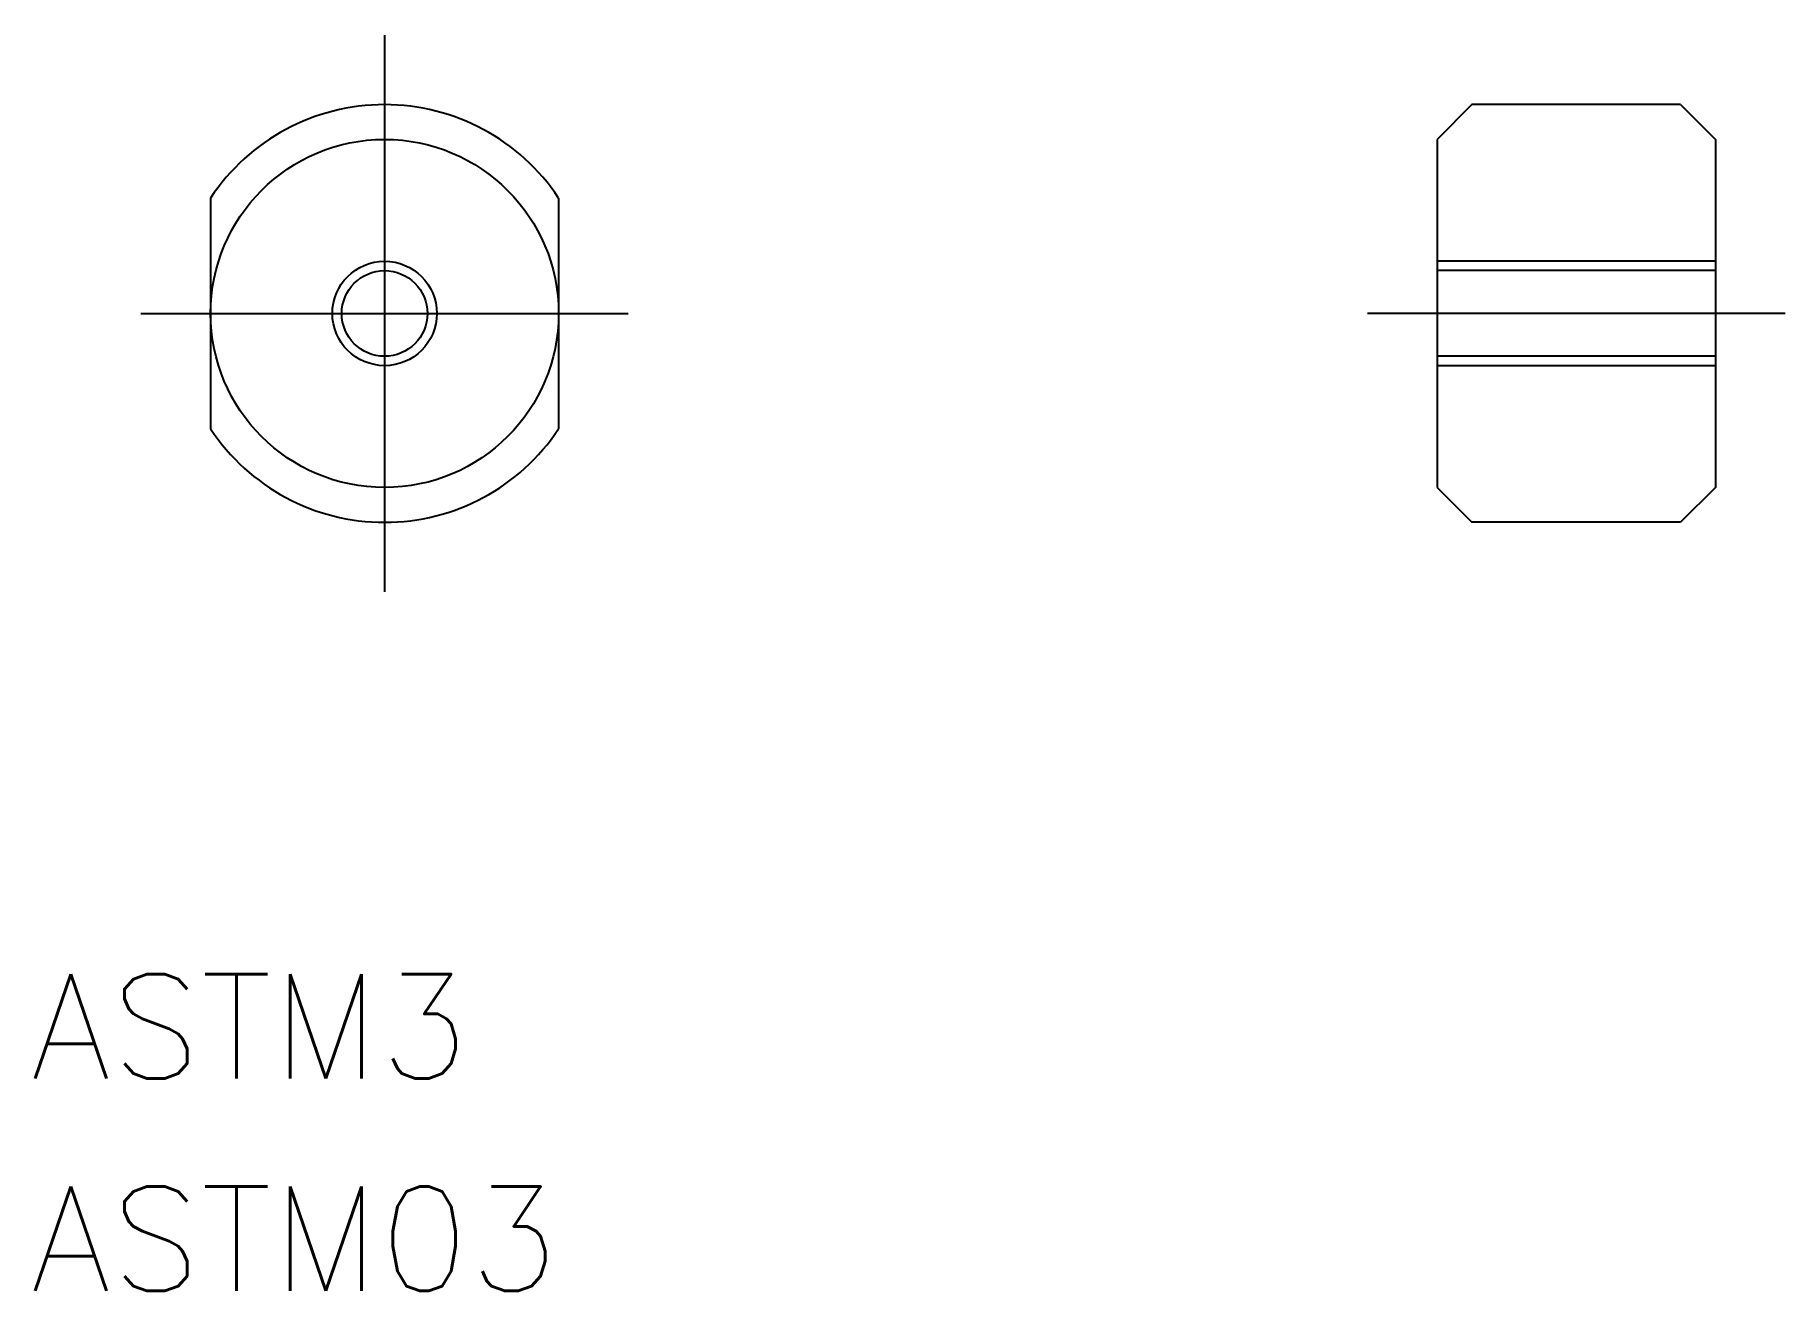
# Model space of a CAD drawing. Extents: x -10 to 40.2, y -28.1 to 8.
import ezdxf

# ---------------------------------------------------------------- set-up
doc = ezdxf.new("R2010")
doc.units = 0
doc.linetypes.add('CENTER', pattern=[50.8, 31.75, -6.35, 6.35, -6.35])
doc.layers.get('0').update_dxf_attribs({"linetype": 'CONTINUOUS'})
doc.layers.add('CENTER', color=1, linetype='CENTER')
doc.styles.get("Standard").update_dxf_attribs({"font": 'txt.shx', "height": 3, "bigfont": 'bigfont.shx'})

# ---------------------------------------------------------------- blocks, each defined once
blk = doc.blocks.new('*U2')
at = {"color": 7, "linetype": 'CONTINUOUS'}
blk.add_text('ASTM3', height=3, dxfattribs=at).set_placement((-10.174, -21.981))
blk = doc.blocks.new('*U3')
at = {"color": 7, "linetype": 'CONTINUOUS'}
blk.add_text('ASTM03', height=3, dxfattribs=at).set_placement((-10.174, -28.084))

msp = doc.modelspace()

# ---------------------------------------------------------------- linework, layer by layer
at = {"color": 7, "linetype": 'CONTINUOUS'}
for p, q in [((31.242, 6), (30.242, 5)), ((37.242, 6), (31.242, 6)), ((37.242, 6), (38.242, 5)), ((30.242, 5), (30.242, -5)), ((38.242, 5), (38.242, -5)), ((-5, 3.317), (-5, -3.317)), ((5, 3.317), (5, -3.317)), ((38.242, 1.23), (30.242, 1.23)), ((38.242, -1.23), (30.242, -1.23)), ((30.242, -5), (31.242, -6)), ((38.242, -5), (37.242, -6)), ((37.242, -6), (31.242, -6))]:
    msp.add_line(p, q, dxfattribs=at)
at = {"color": 3, "linetype": 'CONTINUOUS'}
for p, q in [((38.242, 1.5), (30.242, 1.5)), ((38.242, -1.5), (30.242, -1.5))]:
    msp.add_line(p, q, dxfattribs=at)
at = {"color": 7, "linetype": 'CONTINUOUS'}
for radius in [5, 1.23]:
    msp.add_circle((0, 0), radius, dxfattribs=at)
at = {"color": 3, "linetype": 'CONTINUOUS'}
msp.add_circle((0, 0), 1.5, dxfattribs=at)
at = {"color": 7, "linetype": 'CONTINUOUS'}
for start, end in [(33.5573, 146.4427), (213.5573, 326.4427)]:
    msp.add_arc((0, 0), 6, start, end, dxfattribs=at)
at = {"layer": 'CENTER', "color": 1, "linetype": 'CENTER'}
for p, q in [((0, 8), (0, -8)), ((-7, 0), (7, 0)), ((40.242, 0), (28.242, 0))]:
    msp.add_line(p, q, dxfattribs=at)

# ---------------------------------------------------------------- block references
at = {"color": 7, "linetype": 'CONTINUOUS'}
for name in ['*U2', '*U3']:
    msp.add_blockref(name, (0, 0), dxfattribs=at)

doc.saveas('drawing.dxf')
